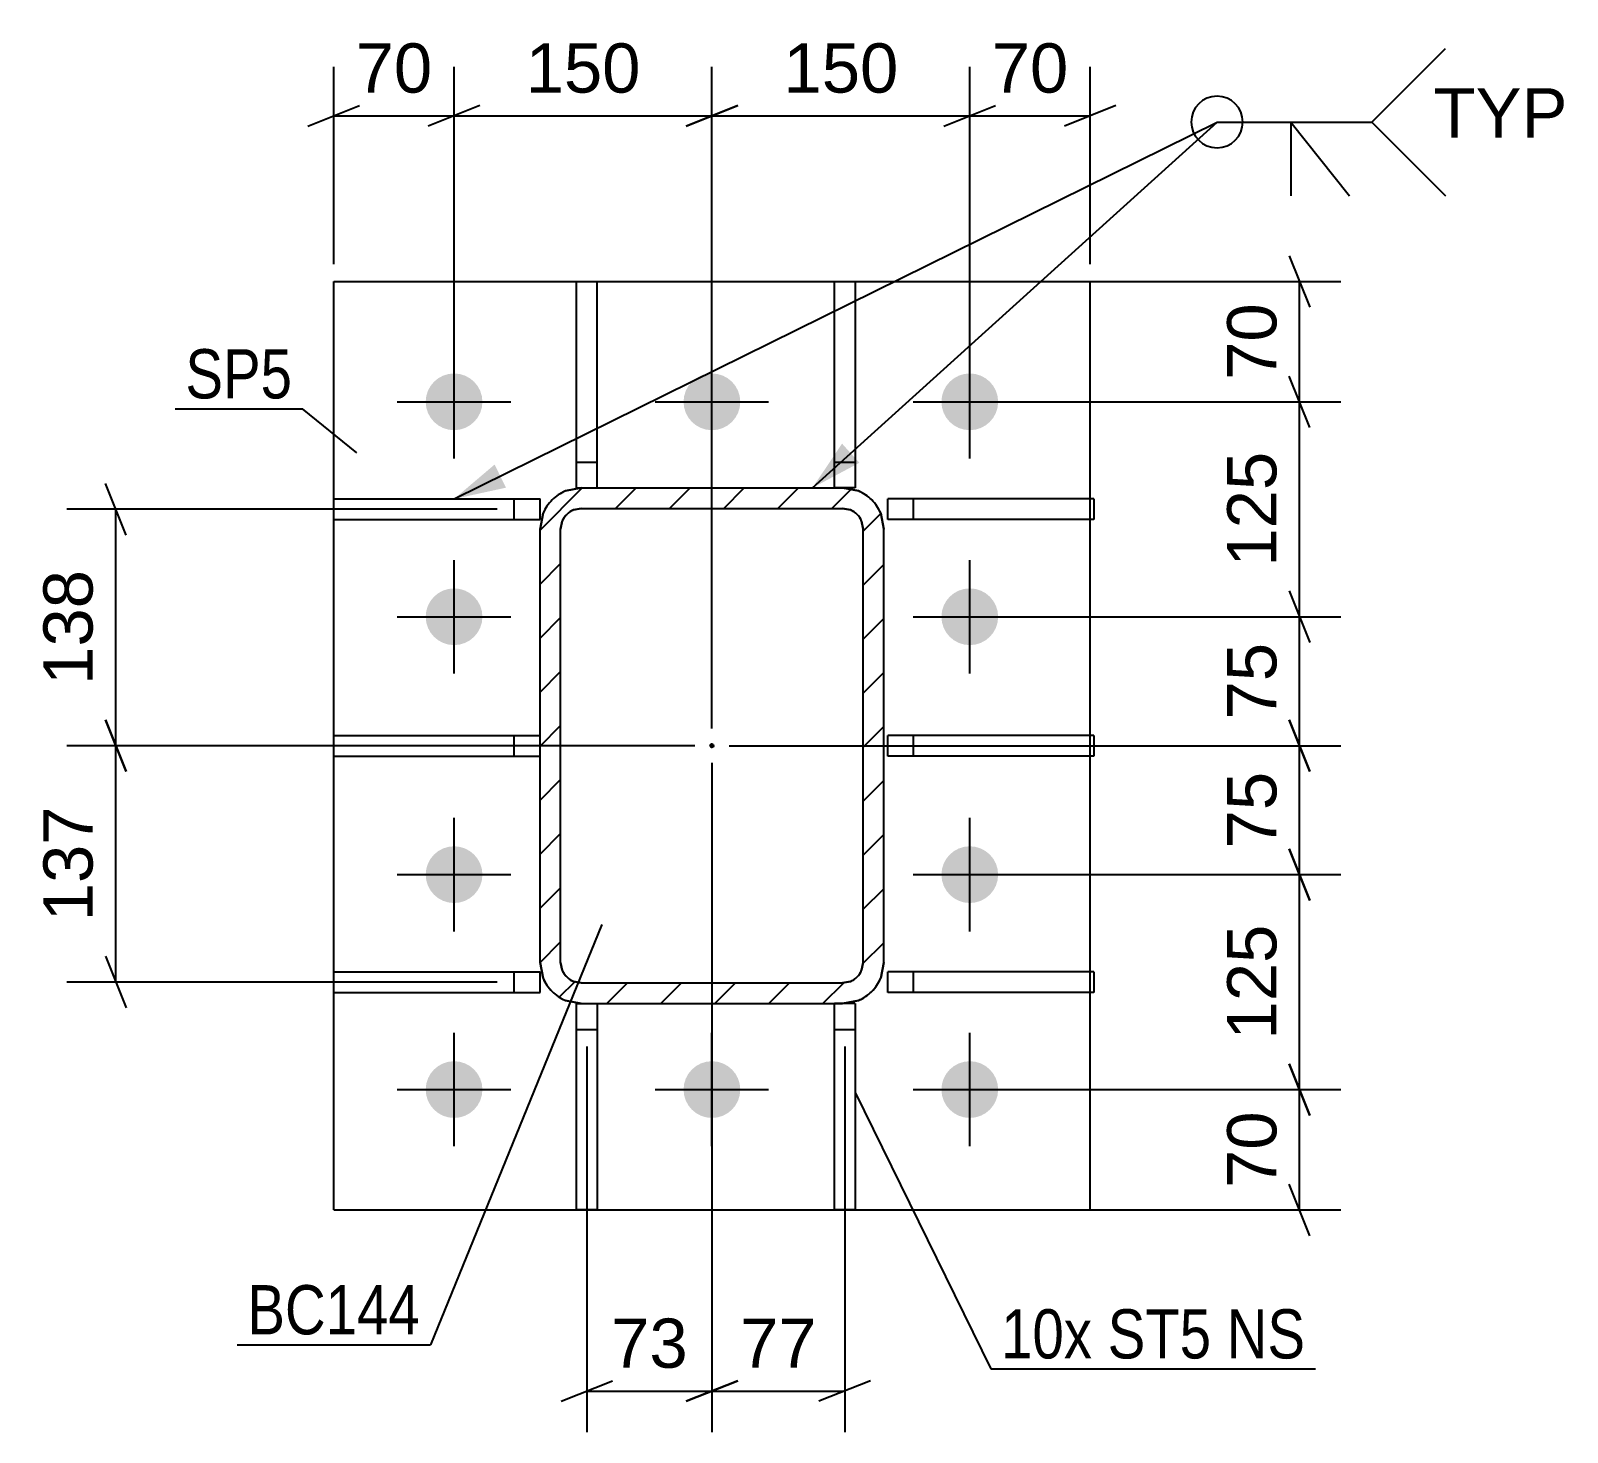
# Model space of a CAD drawing. Header units: millimetres. Extents: x -130 to 1059, y -611 to 230.
# Drawn here: x 86.7 to 176.1, y -477.6 to -396.1 of the extents above; entities that cross this region are included whole.
import ezdxf

# ---------------------------------------------------------------- set-up
doc = ezdxf.new("R2010")
doc.units = ezdxf.units.MM
doc.linetypes.add('DXK_LINE_DOT2', pattern=[3.9198, 1.9599, -1.9599])
doc.linetypes.add('DXK_LINE_DOT3', pattern=[5.9187, 2.979, -0.9799, 0.9799, -0.9799])
doc.styles.add('Arial', font='ARIAL.TTF', dxfattribs={"height": 0.2})
doc.styles.add('Arial Narrow', font='ARIALN.TTF', dxfattribs={"height": 0.2})

# ---------------------------------------------------------------- blocks, each defined once
blk = doc.blocks.new('Part-814407902-4436 - 4347')
at = {"color": 2, "linetype": 'Continuous'}
for p, q in [((118.444, -464.699), (118.444, -452.699)), ((118.444, -452.699), (118.717, -452.699)), ((119.644, -452.699), (119.644, -464.699)), ((119.644, -464.699), (118.444, -464.699))]:
    blk.add_line(p, q, dxfattribs=at)
at = {"color": 7, "linetype": 'DXK_LINE_DOT2'}
for p, q in [((118.717, -452.699), (119.644, -452.699)), ((118.444, -454.199), (119.644, -454.199))]:
    blk.add_line(p, q, dxfattribs=at)
blk = doc.blocks.new('Part-814407902-4360 - 4347')
at = {"color": 2, "linetype": 'Continuous'}
for p, q in [((104.319, -464.699), (104.319, -410.699)), ((104.319, -410.699), (148.319, -410.699)), ((148.319, -423.349), (148.319, -410.699)), ((148.319, -437.099), (148.319, -424.549)), ((148.319, -450.849), (148.319, -438.299)), ((148.319, -464.699), (148.319, -452.049)), ((104.319, -464.699), (148.319, -464.699))]:
    blk.add_line(p, q, dxfattribs=at)
at = {"color": 7, "linetype": 'DXK_LINE_DOT2'}
for p, q in [((148.319, -424.549), (148.319, -423.349)), ((148.319, -438.299), (148.319, -437.099)), ((148.319, -452.049), (148.319, -450.849))]:
    blk.add_line(p, q, dxfattribs=at)
blk = doc.blocks.new('Part-814407902-4446 - 4347')
at = {"color": 2, "linetype": 'Continuous'}
for p, q in [((118.444, -422.699), (118.444, -410.699)), ((118.444, -410.699), (119.644, -410.699)), ((119.644, -422.699), (119.644, -410.699)), ((118.444, -422.699), (118.721, -422.699))]:
    blk.add_line(p, q, dxfattribs=at)
at = {"color": 7, "linetype": 'DXK_LINE_DOT2'}
for p, q in [((118.444, -421.199), (119.644, -421.199)), ((118.721, -422.699), (119.644, -422.699))]:
    blk.add_line(p, q, dxfattribs=at)
blk = doc.blocks.new('Part-814407902-4410 - 4347')
at = {"linetype": 'Continuous'}
h = blk.add_hatch(dxfattribs=at)
h.set_pattern_fill('', scale=0.7, style=0, pattern_type=0)
h.set_pattern_definition([(45, (116.319, -450.299), (-1.57154, 1.57154), [])])
h.paths.add_polyline_path([(116.319, -425.099), (116.319, -450.299), (116.502, -451.217), (117.022, -451.996), (117.8, -452.516), (118.719, -452.699), (133.919, -452.699), (134.837, -452.516), (135.616, -451.996), (136.136, -451.217), (136.319, -450.299), (136.319, -425.099), (136.136, -424.181), (135.616, -423.402), (134.837, -422.882), (133.919, -422.699), (118.719, -422.699), (117.8, -422.882), (117.022, -423.402), (116.502, -424.181)])
h.paths.add_polyline_path([(117.87, -424.25), (118.26, -423.99), (118.719, -423.899), (133.919, -423.899), (134.378, -423.99), (134.767, -424.25), (135.028, -424.64), (135.119, -425.099), (135.119, -450.299), (135.028, -450.758), (134.767, -451.147), (134.378, -451.408), (133.919, -451.499), (118.719, -451.499), (118.26, -451.408), (117.87, -451.147), (117.61, -450.758), (117.519, -450.299), (117.519, -425.099), (117.61, -424.64)])
blk.add_hatch(color=30, dxfattribs=at).paths.add_polyline_path([(126.319, -437.799, -1), (126.319, -437.599, -1)])
at = {"color": 7, "linetype": 'DXK_LINE_DOT2'}
for p, q in [((117.8, -422.882), (118.719, -422.699)), ((118.719, -422.699), (133.919, -422.699)), ((133.919, -422.699), (134.837, -422.882)), ((116.319, -425.099), (116.502, -424.181)), ((118.719, -423.899), (118.26, -423.99)), ((118.719, -423.899), (133.919, -423.899)), ((134.378, -423.99), (133.919, -423.899)), ((136.136, -424.181), (136.319, -425.099)), ((116.319, -450.299), (116.319, -425.099)), ((117.61, -424.64), (117.519, -425.099)), ((117.519, -450.299), (117.519, -425.099)), ((135.119, -425.099), (135.028, -424.64)), ((135.119, -450.299), (135.119, -425.099)), ((136.319, -450.299), (136.319, -425.099)), ((116.502, -451.217), (116.319, -450.299)), ((117.519, -450.299), (117.61, -450.758)), ((135.028, -450.758), (135.119, -450.299)), ((136.319, -450.299), (136.136, -451.217)), ((118.26, -451.408), (118.719, -451.499)), ((118.719, -451.499), (133.919, -451.499)), ((133.919, -451.499), (134.378, -451.408)), ((118.719, -452.699), (117.8, -452.516)), ((118.719, -452.699), (133.919, -452.699)), ((134.837, -452.516), (133.919, -452.699))]:
    blk.add_line(p, q, dxfattribs=at)
at = {"color": 2, "linetype": 'Continuous'}
for p, q in [((118.719, -422.699), (117.8, -422.882)), ((118.719, -422.699), (133.919, -422.699)), ((134.837, -422.882), (133.919, -422.699)), ((116.502, -424.181), (116.319, -425.099)), ((118.26, -423.99), (118.719, -423.899)), ((118.719, -423.899), (133.919, -423.899)), ((133.919, -423.899), (134.378, -423.99)), ((136.319, -425.099), (136.136, -424.181)), ((116.319, -450.299), (116.319, -425.099)), ((117.519, -425.099), (117.61, -424.64)), ((117.519, -450.299), (117.519, -425.099)), ((135.028, -424.64), (135.119, -425.099)), ((135.119, -450.299), (135.119, -425.099)), ((136.319, -450.299), (136.319, -425.099)), ((116.319, -450.299), (116.502, -451.217)), ((117.61, -450.758), (117.519, -450.299)), ((135.119, -450.299), (135.028, -450.758)), ((136.136, -451.217), (136.319, -450.299)), ((118.719, -451.499), (118.26, -451.408)), ((118.719, -451.499), (133.919, -451.499)), ((134.378, -451.408), (133.919, -451.499)), ((117.8, -452.516), (118.719, -452.699)), ((118.719, -452.699), (133.919, -452.699)), ((133.919, -452.699), (134.837, -452.516))]:
    blk.add_line(p, q, dxfattribs=at)
at = {"color": 7, "linetype": 'DXK_LINE_DOT3'}
blk.add_line((126.319, -437.699), (126.319, -437.699), dxfattribs=at)
at = {"color": 30, "linetype": 'DXK_LINE_DOT3'}
blk.add_line((126.319, -437.699), (126.319, -437.699), dxfattribs=at)
at = {"color": 30, "linetype": 'Continuous'}
blk.add_circle((126.319, -437.699), 0.1, dxfattribs=at)
at = {"color": 7, "linetype": 'DXK_LINE_DOT2'}
for centre, radius, start, end in [((118.719, -425.099), 2.4, 112.5, 157.5), ((133.919, -425.099), 2.4, 22.5, 67.5), ((118.719, -425.099), 1.2, 112.5, 157.5), ((133.919, -425.099), 1.2, 22.5, 67.5), ((118.719, -450.299), 2.4, 202.5, 247.5), ((118.719, -450.299), 1.2, 202.5, 247.5), ((133.919, -450.299), 1.2, 292.5, 337.5), ((133.919, -450.299), 2.4, 292.5, 337.5)]:
    blk.add_arc(centre, radius, start, end, dxfattribs=at)
at = {"color": 2, "linetype": 'Continuous'}
for centre, radius, start, end in [((118.719, -425.099), 2.4, 112.5, 157.5), ((133.919, -425.099), 2.4, 22.5, 67.5), ((118.719, -425.099), 1.2, 112.5, 157.5), ((133.919, -425.099), 1.2, 22.5, 67.5), ((118.719, -450.299), 2.4, 202.5, 247.5), ((118.719, -450.299), 1.2, 202.5, 247.5), ((133.919, -450.299), 1.2, 292.5, 337.5), ((133.919, -450.299), 2.4, 292.5, 337.5)]:
    blk.add_arc(centre, radius, start, end, dxfattribs=at)
blk = doc.blocks.new('Part-814407902-4431 - 4347')
at = {"color": 2, "linetype": 'Continuous'}
for p, q in [((133.444, -464.699), (133.444, -452.699)), ((134.644, -452.699), (133.921, -452.699)), ((134.644, -452.699), (134.644, -464.699)), ((134.644, -464.699), (133.444, -464.699))]:
    blk.add_line(p, q, dxfattribs=at)
at = {"color": 7, "linetype": 'DXK_LINE_DOT2'}
for p, q in [((133.921, -452.699), (133.444, -452.699)), ((133.444, -454.199), (134.644, -454.199))]:
    blk.add_line(p, q, dxfattribs=at)
blk = doc.blocks.new('Part-814407902-4441 - 4347')
at = {"color": 2, "linetype": 'Continuous'}
for p, q in [((133.444, -422.699), (133.444, -410.699)), ((133.444, -410.699), (134.644, -410.699)), ((134.644, -410.699), (134.644, -422.699)), ((134.644, -422.699), (133.917, -422.699))]:
    blk.add_line(p, q, dxfattribs=at)
at = {"color": 7, "linetype": 'DXK_LINE_DOT2'}
for p, q in [((133.444, -421.199), (134.644, -421.199)), ((133.917, -422.699), (133.444, -422.699))]:
    blk.add_line(p, q, dxfattribs=at)
blk = doc.blocks.new('Part-814407902-4451 - 4347')
at = {"color": 2, "linetype": 'Continuous'}
for p, q in [((104.319, -424.549), (104.319, -423.349)), ((104.319, -423.349), (116.319, -423.349)), ((116.319, -424.549), (116.319, -423.349)), ((104.319, -424.549), (116.319, -424.549))]:
    blk.add_line(p, q, dxfattribs=at)
at = {"color": 7, "linetype": 'DXK_LINE_DOT2'}
blk.add_line((114.819, -424.549), (114.819, -423.349), dxfattribs=at)
blk = doc.blocks.new('Part-814407902-4456 - 4347')
at = {"color": 2, "linetype": 'Continuous'}
for p, q in [((104.319, -438.299), (104.319, -437.099)), ((104.319, -437.099), (116.319, -437.099)), ((104.319, -438.299), (116.319, -438.299))]:
    blk.add_line(p, q, dxfattribs=at)
at = {"color": 7, "linetype": 'DXK_LINE_DOT2'}
for p, q in [((114.819, -438.299), (114.819, -437.099)), ((116.319, -438.299), (116.319, -437.099))]:
    blk.add_line(p, q, dxfattribs=at)
blk = doc.blocks.new('Part-814407902-4461 - 4347')
at = {"color": 2, "linetype": 'Continuous'}
for p, q in [((104.319, -452.049), (104.319, -450.849)), ((104.319, -450.849), (116.319, -450.849)), ((116.319, -452.049), (116.319, -450.849)), ((104.319, -452.049), (116.319, -452.049))]:
    blk.add_line(p, q, dxfattribs=at)
at = {"color": 7, "linetype": 'DXK_LINE_DOT2'}
blk.add_line((114.819, -452.049), (114.819, -450.849), dxfattribs=at)
blk = doc.blocks.new('Part-814407902-4466 - 4347')
at = {"color": 2, "linetype": 'Continuous'}
for p, q in [((148.544, -423.349), (136.544, -423.349)), ((136.544, -424.549), (136.544, -423.349)), ((148.544, -423.349), (148.544, -424.549)), ((148.544, -424.549), (136.544, -424.549))]:
    blk.add_line(p, q, dxfattribs=at)
at = {"color": 7, "linetype": 'DXK_LINE_DOT2'}
blk.add_line((138.044, -424.549), (138.044, -423.349), dxfattribs=at)
blk = doc.blocks.new('Part-814407902-4471 - 4347')
at = {"color": 2, "linetype": 'Continuous'}
for p, q in [((148.544, -437.099), (136.544, -437.099)), ((136.544, -438.299), (136.544, -437.099)), ((148.544, -437.099), (148.544, -438.299)), ((148.544, -438.299), (136.544, -438.299))]:
    blk.add_line(p, q, dxfattribs=at)
at = {"color": 7, "linetype": 'DXK_LINE_DOT2'}
blk.add_line((138.044, -438.299), (138.044, -437.099), dxfattribs=at)
blk = doc.blocks.new('Part-814407902-4476 - 4347')
at = {"color": 2, "linetype": 'Continuous'}
for p, q in [((148.544, -450.849), (136.544, -450.849)), ((136.544, -452.049), (136.544, -450.849)), ((148.544, -450.849), (148.544, -452.049)), ((148.544, -452.049), (136.544, -452.049))]:
    blk.add_line(p, q, dxfattribs=at)
at = {"color": 7, "linetype": 'DXK_LINE_DOT2'}
blk.add_line((138.044, -452.049), (138.044, -450.849), dxfattribs=at)
blk = doc.blocks.new('Bolt-814407902-4527 - 4347')
at = {"linetype": 'Continuous'}
for points in [[(109.669, -417.699, -1), (112.969, -417.699, -1)], [(124.669, -417.699, -1), (127.969, -417.699, -1)], [(139.669, -417.699, -1), (142.969, -417.699, -1)], [(109.669, -430.199, -1), (112.969, -430.199, -1)], [(139.669, -430.199, -1), (142.969, -430.199, -1)], [(109.669, -445.199, -1), (112.969, -445.199, -1)], [(139.669, -445.199, -1), (142.969, -445.199, -1)], [(109.669, -457.699, -1), (112.969, -457.699, -1)], [(124.669, -457.699, -1), (127.969, -457.699, -1)], [(139.669, -457.699, -1), (142.969, -457.699, -1)]]:
    blk.add_hatch(color=1, dxfattribs=at).paths.add_polyline_path(points)
at = {"color": 1, "linetype": 'Continuous'}
for p, q in [((111.319, -420.999), (111.319, -414.399)), ((126.319, -420.999), (126.319, -414.399)), ((141.319, -420.999), (141.319, -414.399)), ((108.019, -417.699), (114.619, -417.699)), ((123.019, -417.699), (129.619, -417.699)), ((138.019, -417.699), (144.619, -417.699)), ((111.319, -433.499), (111.319, -426.899)), ((141.319, -433.499), (141.319, -426.899)), ((108.019, -430.199), (114.619, -430.199)), ((138.019, -430.199), (144.619, -430.199)), ((111.319, -448.499), (111.319, -441.899)), ((141.319, -448.499), (141.319, -441.899)), ((108.019, -445.199), (114.619, -445.199)), ((138.019, -445.199), (144.619, -445.199)), ((111.319, -460.999), (111.319, -454.399)), ((126.319, -460.999), (126.319, -454.399)), ((141.319, -460.999), (141.319, -454.399)), ((108.019, -457.699), (114.619, -457.699)), ((123.019, -457.699), (129.619, -457.699)), ((138.019, -457.699), (144.619, -457.699))]:
    blk.add_line(p, q, dxfattribs=at)
blk = doc.blocks.new('StraightDimension-814407902-41396 - 4347')
at = {"color": 7, "linetype": 'Continuous'}
for p, q in [((159.906, -443.699), (161.106, -446.699)), ((142.319, -445.199), (162.906, -445.199)), ((160.506, -457.699), (160.506, -445.199)), ((161.106, -459.199), (159.906, -456.199)), ((142.319, -457.699), (162.906, -457.699))]:
    blk.add_line(p, q, dxfattribs=at)
at = {"color": 0}
blk.add_wipeout([(159.756, -447.514), (155.556, -447.514), (155.556, -455.384), (159.756, -455.384)], dxfattribs=at)
at = {"color": 3, "style": 'Arial'}
blk.add_text('125', height=2.8652, rotation=90.00021, dxfattribs=at).set_placement((159.156, -454.784))
blk = doc.blocks.new('StraightDimension-814407902-4755 - 4347')
at = {"color": 7, "linetype": 'Continuous'}
for p, q in [((104.319, -409.699), (104.319, -398.216)), ((111.319, -416.699), (111.319, -398.216)), ((102.819, -401.666), (105.819, -400.466)), ((104.319, -401.066), (111.319, -401.066)), ((112.819, -400.466), (109.819, -401.666))]:
    blk.add_line(p, q, dxfattribs=at)
at = {"color": 0}
blk.add_wipeout([(110.643, -400.316), (110.643, -396.116), (104.995, -396.116), (104.995, -400.316)], dxfattribs=at)
at = {"color": 3, "style": 'Arial'}
blk.add_text('70', height=2.8652, dxfattribs=at).set_placement((105.595, -399.716))
blk = doc.blocks.new('StraightDimension-814407902-4596 - 4347')
at = {"color": 7, "linetype": 'Continuous'}
for p, q in [((92.244, -425.449), (91.044, -422.449)), ((113.819, -423.949), (88.794, -423.949)), ((91.644, -437.699), (91.644, -423.949)), ((91.044, -436.199), (92.244, -439.199)), ((125.319, -437.699), (88.794, -437.699))]:
    blk.add_line(p, q, dxfattribs=at)
at = {"color": 0}
blk.add_wipeout([(90.894, -426.888), (86.694, -426.888), (86.694, -434.759), (90.894, -434.759)], dxfattribs=at)
at = {"color": 3, "style": 'Arial'}
blk.add_text('138', height=2.8652, rotation=90.00021, dxfattribs=at).set_placement((90.294, -434.159))
blk = doc.blocks.new('StraightDimension-814407902-41392 - 4347')
at = {"color": 7, "linetype": 'Continuous'}
for p, q in [((159.906, -409.199), (161.106, -412.199)), ((105.319, -410.699), (162.906, -410.699)), ((160.506, -417.699), (160.506, -410.699)), ((161.106, -419.199), (159.906, -416.199)), ((142.319, -417.699), (162.906, -417.699))]:
    blk.add_line(p, q, dxfattribs=at)
at = {"color": 0}
blk.add_wipeout([(159.756, -411.375), (155.556, -411.375), (155.556, -417.023), (159.756, -417.023)], dxfattribs=at)
at = {"color": 3, "style": 'Arial'}
blk.add_text('70', height=2.8652, rotation=90.00021, dxfattribs=at).set_placement((159.156, -416.423))
blk = doc.blocks.new('StraightDimension-814407902-4738 - 4347')
at = {"color": 7, "linetype": 'Continuous'}
for p, q in [((111.319, -416.699), (111.319, -398.216)), ((126.319, -436.699), (126.319, -398.216)), ((112.819, -400.466), (109.819, -401.666)), ((111.319, -401.066), (126.319, -401.066)), ((124.819, -401.666), (127.819, -400.466))]:
    blk.add_line(p, q, dxfattribs=at)
at = {"color": 0}
blk.add_wipeout([(122.754, -400.316), (122.754, -396.116), (114.883, -396.116), (114.883, -400.316)], dxfattribs=at)
at = {"color": 3, "style": 'Arial'}
blk.add_text('150', height=2.8652, dxfattribs=at).set_placement((115.483, -399.716))
blk = doc.blocks.new('StraightDimension-814407902-4610 - 4347')
at = {"color": 7, "linetype": 'Continuous'}
for p, q in [((92.244, -439.199), (91.044, -436.199)), ((125.319, -437.699), (88.794, -437.699)), ((91.644, -451.449), (91.644, -437.699)), ((91.044, -449.949), (92.244, -452.949)), ((113.819, -451.449), (88.794, -451.449))]:
    blk.add_line(p, q, dxfattribs=at)
at = {"color": 0}
blk.add_wipeout([(90.894, -440.638), (86.694, -440.638), (86.694, -448.509), (90.894, -448.509)], dxfattribs=at)
at = {"color": 3, "style": 'Arial'}
blk.add_text('137', height=2.8652, rotation=90.00021, dxfattribs=at).set_placement((90.294, -447.909))
blk = doc.blocks.new('StraightDimension-814407902-41393 - 4347')
at = {"color": 7, "linetype": 'Continuous'}
for p, q in [((161.106, -419.199), (159.906, -416.199)), ((142.319, -417.699), (162.906, -417.699)), ((160.506, -430.199), (160.506, -417.699)), ((159.906, -428.699), (161.106, -431.699)), ((142.319, -430.199), (162.906, -430.199))]:
    blk.add_line(p, q, dxfattribs=at)
at = {"color": 0}
blk.add_wipeout([(159.756, -420.013), (155.556, -420.014), (155.556, -427.884), (159.756, -427.884)], dxfattribs=at)
at = {"color": 3, "style": 'Arial'}
blk.add_text('125', height=2.8652, rotation=90.00021, dxfattribs=at).set_placement((159.156, -427.284))
blk = doc.blocks.new('StraightDimension-814407902-4624 - 4347')
at = {"color": 7, "linetype": 'Continuous'}
for p, q in [((126.319, -438.699), (126.319, -477.63)), ((119.044, -455.199), (119.044, -477.63)), ((117.544, -475.83), (120.544, -474.63)), ((119.044, -475.23), (126.319, -475.23)), ((127.819, -474.63), (124.819, -475.83))]:
    blk.add_line(p, q, dxfattribs=at)
at = {"color": 0}
blk.add_wipeout([(125.505, -474.48), (125.505, -470.28), (119.858, -470.28), (119.858, -474.48)], dxfattribs=at)
at = {"color": 3, "style": 'Arial'}
blk.add_text('73', height=2.8652, dxfattribs=at).set_placement((120.458, -473.88))
blk = doc.blocks.new('StraightDimension-814407902-4638 - 4347')
at = {"color": 7, "linetype": 'Continuous'}
for p, q in [((126.319, -438.699), (126.319, -477.63)), ((134.044, -455.199), (134.044, -477.63)), ((124.819, -475.83), (127.819, -474.63)), ((126.319, -475.23), (134.044, -475.23)), ((135.544, -474.63), (132.544, -475.83))]:
    blk.add_line(p, q, dxfattribs=at)
at = {"color": 0}
blk.add_wipeout([(133.005, -474.48), (133.005, -470.28), (127.358, -470.28), (127.358, -474.48)], dxfattribs=at)
at = {"color": 3, "style": 'Arial'}
blk.add_text('77', height=2.8652, dxfattribs=at).set_placement((127.958, -473.88))
blk = doc.blocks.new('StraightDimension-814407902-41394 - 4347')
at = {"color": 7, "linetype": 'Continuous'}
for p, q in [((159.906, -428.699), (161.106, -431.699)), ((142.319, -430.199), (162.906, -430.199)), ((160.506, -437.699), (160.506, -430.199)), ((161.106, -439.199), (159.906, -436.199)), ((127.319, -437.699), (162.906, -437.699))]:
    blk.add_line(p, q, dxfattribs=at)
at = {"color": 0}
blk.add_wipeout([(159.756, -431.125), (155.556, -431.125), (155.556, -436.773), (159.756, -436.773)], dxfattribs=at)
at = {"color": 3, "style": 'Arial'}
blk.add_text('75', height=2.8652, rotation=90.00021, dxfattribs=at).set_placement((159.156, -436.173))
blk = doc.blocks.new('StraightDimension-814407902-4711 - 4347')
at = {"color": 7, "linetype": 'Continuous'}
for p, q in [((141.319, -416.699), (141.319, -398.216)), ((148.319, -409.699), (148.319, -398.216)), ((139.819, -401.666), (142.819, -400.466)), ((141.319, -401.066), (148.319, -401.066)), ((149.819, -400.466), (146.819, -401.666))]:
    blk.add_line(p, q, dxfattribs=at)
at = {"color": 0}
blk.add_wipeout([(147.643, -400.316), (147.643, -396.116), (141.995, -396.116), (141.995, -400.316)], dxfattribs=at)
at = {"color": 3, "style": 'Arial'}
blk.add_text('70', height=2.8652, dxfattribs=at).set_placement((142.595, -399.716))
blk = doc.blocks.new('StraightDimension-814407902-4721 - 4347')
at = {"color": 7, "linetype": 'Continuous'}
for p, q in [((126.319, -436.699), (126.319, -398.216)), ((141.319, -416.699), (141.319, -398.216)), ((127.819, -400.466), (124.819, -401.666)), ((126.319, -401.066), (141.319, -401.066)), ((139.819, -401.666), (142.819, -400.466))]:
    blk.add_line(p, q, dxfattribs=at)
at = {"color": 0}
blk.add_wipeout([(137.754, -400.316), (137.754, -396.116), (129.883, -396.116), (129.883, -400.316)], dxfattribs=at)
at = {"color": 3, "style": 'Arial'}
blk.add_text('150', height=2.8652, dxfattribs=at).set_placement((130.483, -399.716))
blk = doc.blocks.new('StraightDimension-814407902-41395 - 4347')
at = {"color": 7, "linetype": 'Continuous'}
for p, q in [((159.906, -436.199), (161.106, -439.199)), ((127.319, -437.699), (162.906, -437.699)), ((160.506, -445.199), (160.506, -437.699)), ((161.106, -446.699), (159.906, -443.699)), ((142.319, -445.199), (162.906, -445.199))]:
    blk.add_line(p, q, dxfattribs=at)
at = {"color": 0}
blk.add_wipeout([(159.756, -438.625), (155.556, -438.625), (155.556, -444.273), (159.756, -444.273)], dxfattribs=at)
at = {"color": 3, "style": 'Arial'}
blk.add_text('75', height=2.8652, rotation=90.00021, dxfattribs=at).set_placement((159.156, -443.673))
blk = doc.blocks.new('StraightDimension-814407902-41397 - 4347')
at = {"color": 7, "linetype": 'Continuous'}
for p, q in [((159.906, -456.199), (161.106, -459.199)), ((142.319, -457.699), (162.906, -457.699)), ((160.506, -464.699), (160.506, -457.699)), ((161.106, -466.199), (159.906, -463.199)), ((105.319, -464.699), (162.906, -464.699))]:
    blk.add_line(p, q, dxfattribs=at)
at = {"color": 0}
blk.add_wipeout([(159.756, -458.375), (155.556, -458.375), (155.556, -464.023), (159.756, -464.023)], dxfattribs=at)
at = {"color": 3, "style": 'Arial'}
blk.add_text('70', height=2.8652, rotation=90.00021, dxfattribs=at).set_placement((159.156, -463.423))
blk = doc.blocks.new('Mark-814407902-4356 - 4347')
at = {"color": 30, "linetype": 'Continuous'}
for p in [(95.092, -418.101), (105.657, -420.672)]:
    blk.add_line(p, (102.503, -418.101), dxfattribs=at)
at = {"color": 0}
blk.add_wipeout([(101.903, -417.501), (101.903, -414.501), (95.692, -414.501), (95.692, -417.501)], dxfattribs=at)
blk.add_wipeout([(101.903, -417.501), (101.903, -414.501), (95.692, -414.501), (95.692, -417.501)], dxfattribs=at)
at = {"color": 3, "style": 'Arial Narrow'}
blk.add_text('SP5', height=2.8633, dxfattribs=at).set_placement((95.692, -417.501))
blk = doc.blocks.new('Mark-814407902-4406 - 4347')
at = {"color": 30, "linetype": 'Continuous'}
for p in [(119.912, -448.101), (98.695, -472.536)]:
    blk.add_line(p, (109.943, -472.536), dxfattribs=at)
at = {"color": 0}
blk.add_wipeout([(109.343, -471.936), (109.343, -468.936), (99.295, -468.936), (99.295, -471.936)], dxfattribs=at)
blk.add_wipeout([(109.343, -471.936), (109.343, -468.936), (99.295, -468.936), (99.295, -471.936)], dxfattribs=at)
at = {"color": 3, "style": 'Arial Narrow'}
blk.add_text('BC144', height=2.8633, dxfattribs=at).set_placement((99.295, -471.936))
blk = doc.blocks.new('WeldMark-814407902-4765 - 4347')
at = {"linetype": 'Continuous'}
for points in [[(134.896, -421.244), (132.167, -422.699), (133.89, -420.131)], [(114.341, -422.693), (111.319, -423.349), (113.676, -421.348)]]:
    blk.add_hatch(color=30, dxfattribs=at).paths.add_polyline_path(points)
at = {"color": 30, "linetype": 'Continuous'}
for p, q in [((111.319, -423.349), (155.7, -401.426)), ((132.167, -422.699), (155.7, -401.426)), ((155.7, -401.426), (164.7, -401.426))]:
    blk.add_line(p, q, dxfattribs=at)
at = {"color": 3, "linetype": 'Continuous'}
for q in [(163.414, -405.712), (159.985, -405.712)]:
    blk.add_line((159.985, -401.426), q, dxfattribs=at)
for start, end in [(90, 270), (270, 90)]:
    blk.add_arc((155.7, -401.426), 1.5, start, end, dxfattribs=at)
at = {"color": 0, "linetype": 'Continuous'}
blk.add_wipeout([(176.075, -402.326), (176.075, -399.326), (168.3, -399.326), (168.3, -402.326)], dxfattribs=at)
blk.add_wipeout([(176.075, -402.326), (176.075, -399.326), (168.3, -399.326), (168.3, -402.326)], dxfattribs=at)
at = {"color": 3, "linetype": 'Continuous'}
for q in [(168.985, -397.141), (168.985, -405.712)]:
    blk.add_line((164.7, -401.426), q, dxfattribs=at)
at = {"color": 3, "linetype": 'Continuous', "style": 'Arial'}
blk.add_text('TYP', height=2.8652, dxfattribs=at).set_placement((168.3, -402.326))
blk = doc.blocks.new('MarkSet-814407902-35107 - 4347')
at = {"color": 30, "linetype": 'Continuous'}
for p, q in [((134.644, -457.87), (142.54, -473.938)), ((142.54, -473.938), (161.431, -473.938))]:
    blk.add_line(p, q, dxfattribs=at)
at = {"color": 0}
for points in [[(148.44, -473.338), (148.44, -470.338), (143.14, -470.338), (143.14, -473.338)], [(155.366, -473.338), (155.366, -470.338), (149.34, -470.338), (149.34, -473.338)], [(160.831, -473.338), (160.831, -470.338), (156.266, -470.338), (156.266, -473.338)]]:
    blk.add_wipeout(points, dxfattribs=at)
for points in [[(148.44, -473.338), (148.44, -470.338), (143.14, -470.338), (143.14, -473.338)], [(155.366, -473.338), (155.366, -470.338), (149.34, -470.338), (149.34, -473.338)], [(160.831, -473.338), (160.831, -470.338), (156.266, -470.338), (156.266, -473.338)]]:
    blk.add_wipeout(points, dxfattribs=at)
at = {"color": 3, "style": 'Arial Narrow'}
for s, p in [('10x', (143.14, -473.338)), ('ST5', (149.34, -473.338)), ('NS', (156.266, -473.338))]:
    blk.add_text(s, height=2.8633, dxfattribs=at).set_placement(p)

msp = doc.modelspace()

# ---------------------------------------------------------------- block references
for name in ['Part-814407902-4360 - 4347', 'Part-814407902-4446 - 4347', 'Part-814407902-4441 - 4347', 'Bolt-814407902-4527 - 4347', 'Part-814407902-4410 - 4347', 'Part-814407902-4451 - 4347', 'Part-814407902-4466 - 4347', 'Part-814407902-4456 - 4347', 'Part-814407902-4471 - 4347', 'Part-814407902-4461 - 4347', 'Part-814407902-4476 - 4347', 'Part-814407902-4436 - 4347', 'Part-814407902-4431 - 4347']:
    msp.add_blockref(name, (0, 0))

# ---------------------------------------------------------------- next in the draw order: block references
for name in ['StraightDimension-814407902-4755 - 4347', 'StraightDimension-814407902-4596 - 4347', 'StraightDimension-814407902-41396 - 4347']:
    msp.add_blockref(name, (0, 0))

# ---------------------------------------------------------------- next in the draw order: block references
msp.add_blockref('StraightDimension-814407902-41392 - 4347', (0, 0))

# ---------------------------------------------------------------- next in the draw order: block references
for name in ['StraightDimension-814407902-4738 - 4347', 'Mark-814407902-4356 - 4347', 'StraightDimension-814407902-41393 - 4347']:
    msp.add_blockref(name, (0, 0))

# ---------------------------------------------------------------- next in the draw order: block references
for name in ['StraightDimension-814407902-4711 - 4347', 'StraightDimension-814407902-4610 - 4347']:
    msp.add_blockref(name, (0, 0))

# ---------------------------------------------------------------- next in the draw order: block references
msp.add_blockref('StraightDimension-814407902-4624 - 4347', (0, 0))

# ---------------------------------------------------------------- next in the draw order: block references
msp.add_blockref('StraightDimension-814407902-4638 - 4347', (0, 0))

# ---------------------------------------------------------------- next in the draw order: block references
for name in ['StraightDimension-814407902-41394 - 4347', 'StraightDimension-814407902-41397 - 4347']:
    msp.add_blockref(name, (0, 0))

# ---------------------------------------------------------------- next in the draw order: block references
for name in ['StraightDimension-814407902-4721 - 4347', 'Mark-814407902-4406 - 4347', 'MarkSet-814407902-35107 - 4347']:
    msp.add_blockref(name, (0, 0))

# ---------------------------------------------------------------- next in the draw order: block references
for name in ['WeldMark-814407902-4765 - 4347', 'StraightDimension-814407902-41395 - 4347']:
    msp.add_blockref(name, (0, 0))

doc.saveas('drawing.dxf')
